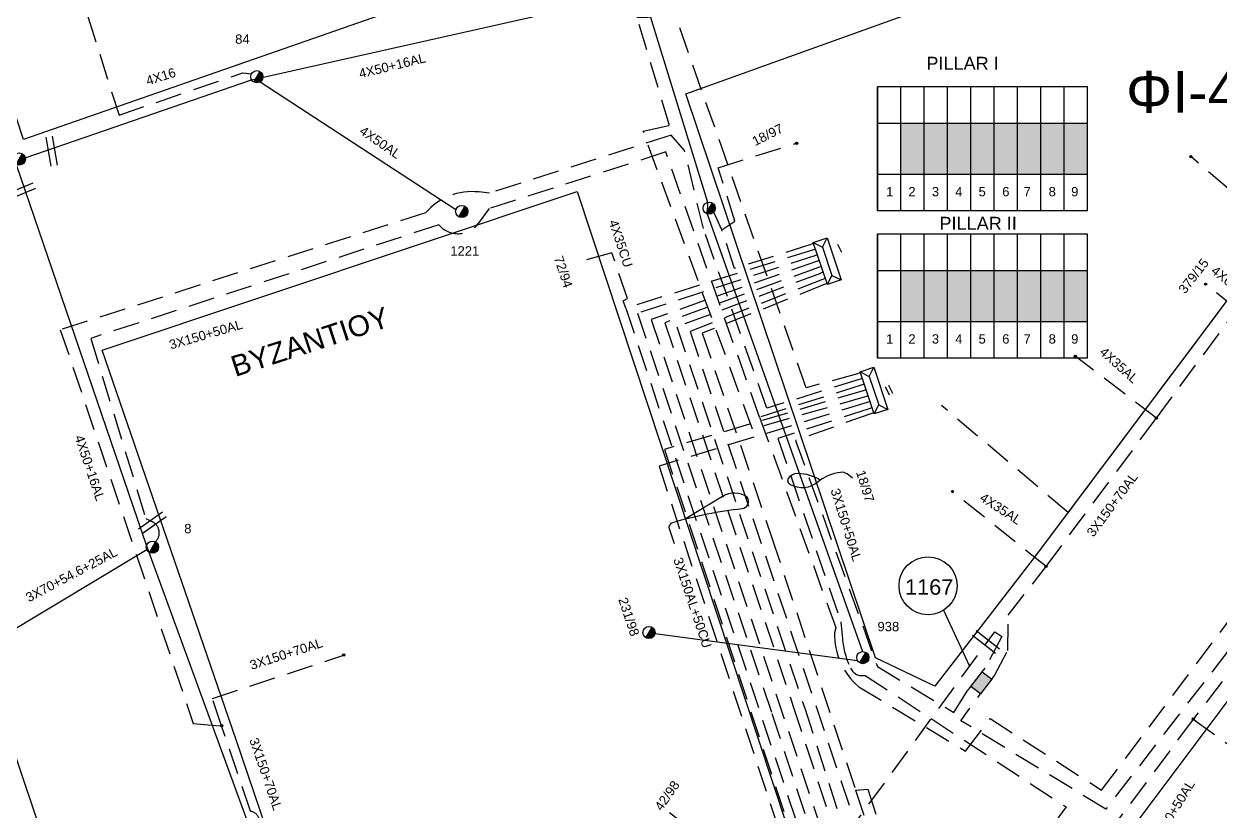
# Model space of a CAD drawing. Header units: millimetres. Extents: x 1080 to 2112, y 851 to 1323.
# Drawn here: x 1591.6 to 1707, y 1031.9 to 1107.9 of the extents above; entities that cross this region are included whole.
import ezdxf
from ezdxf.enums import TextEntityAlignment as Align

# ---------------------------------------------------------------- set-up
doc = ezdxf.new("R2010")
doc.units = ezdxf.units.MM
doc.linetypes.add('DASHED', pattern=[19.05, 12.7, -6.35])
for name, color, linetype in [('Link Box 4 Διευθύνσεων', 7, 'Continuous'), ('Άγνωστα', 7, 'DASHED'), ('Ασφαλειοκιβώτια Χ.Τ 9 αναχωρήσεων', 7, 'Continuous'), ('Γυμνά εναέρια ΧΤ (3Φ)   4x35AL', 7, 'Continuous'), ('Γυμνά εναέρια ΧΤ (3Φ)   4x35CU', 7, 'Continuous'), ('Γυμνά εναέρια ΧΤ (3Φ)   4x50AL', 7, 'Continuous'), ('Γυμνά εναέρια ΧΤ και ΦΟΠ (3Φ)   4x16+16AL', 7, 'Continuous'), ('Γυμνά εναέρια ΧΤ και ΦΟΠ (3Φ)   4x50+16AL', 7, 'Continuous'), ('Εναέρια παροχή ΧΤ 4x16', 7, 'SYN_LINE'), ('Εναέρια παροχή ΧΤ 4x25', 7, 'SYN_LINE'), ('Επιγραφές - Σχήματα', 7, 'Continuous'), ('Καλώδια  ΧΤ  4Χ16CU', 7, 'SYN_LINE'), ('Καλώδια ΧΤ   3x150+50AL', 7, 'DASHED'), ('Καλώδια ΧΤ   3x150+70AL', 7, 'DASHED'), ('Καλώδια ΧΤ   3x150AL+50CU', 7, 'DASHED'), ('Καλώδια ΧΤ   3x150AL+50XLPE', 7, 'DASHED'), ('Στύλος ΦΜ', 7, 'Continuous'), ('Στύλος ΦΜ @ 1', 7, 'Continuous'), ('Συνδέσεις', 7, 'Continuous'), ('Συνεστραμμένα ΧΤ   3x70+54.6+25AL', 7, 'SYN_LINE'), ('Τομή', 7, 'Continuous'), ('Υποσταθμός πόλεως', 7, 'Continuous'), ('Υπόβαθρο ΔΕΗ', 7, 'Continuous'), ('Υπόγεια καλώδια Παροχών ΧΤ   4x6', 7, 'DASHED')]:
    doc.layers.add(name, color=color, linetype=linetype)
doc.styles.add('ar', font='arial.ttf')
doc.styles.get("Standard").update_dxf_attribs({"font": 'arial.ttf'})
doc.linetypes.add('SYN_LINE', pattern='A,0.5,-0.0001,["/\\/\\/\\/",Standard,S=0.1,R=0,X=0,Y=-0.05],-0.25', length=0.7501)

# ---------------------------------------------------------------- blocks, each defined once
blk = doc.blocks.new('ΥΠΑΡΧΩΝ ΤΣΙΜΕΝΤΕΝΙΟΣ ΣΤΥΛΟΣ')
at = {"layer": 'Στύλος ΦΜ'}
blk.add_hatch(color=7, dxfattribs=at).paths.add_polyline_path([(-1.29, -2.28, 0.574793), (2.62, 0, 0.268822), (1.3, 2.27)])
at = {"layer": 'Στύλος ΦΜ', "color": 7}
blk.add_line((-1.29, -2.28), (1.3, 2.27), dxfattribs=at)
blk.add_circle((0, 0), 2.62, dxfattribs=at)
at = {"layer": 'Στύλος ΦΜ', "flags": 4}
for tag, p in [('ΑΡΙΘΜΟΣ', (-4.68, 8.05)), ('ΤΥΠΟΣ', (-4.91, 3.03))]:
    blk.add_attdef(tag, p, '', height=4, dxfattribs=at)
blk = doc.blocks.new('LINK BOX 4 ΑΝΑΧΩΡΗΣΕΩΝ')
at = {"layer": 'Link Box 4 Διευθύνσεων', "ltscale": 40}
blk.add_hatch(color=256, dxfattribs=at).paths.add_polyline_path([(-3.54, 0), (-3.54, -4.67), (3.54, -4.67), (3.54, 0)])
for p, q in [((-3.54, 0), (-5.33, 0)), ((5.33, 0), (3.54, 0)), ((-3.54, -4.67), (-5.33, -4.67)), ((5.33, -4.67), (3.54, -4.67))]:
    blk.add_line(p, q, dxfattribs=at)
blk.add_lwpolyline([(-3.54, -4.67), (-3.54, 0), (3.54, 0), (3.54, -4.67)], close=True, dxfattribs=at)
blk = doc.blocks.new('ΥΠΟΣΤΑΘΜΟΣ ΠΟΛΕΩΣ 8 ΑΝΑΧΩΡΗΣΕΩΝ')
at = {"layer": 'Υποσταθμός πόλεως', "linetype": 'Continuous', "ltscale": 40}
for p, q in [((-8.18, -2.82), (-8.18, -4)), ((-5.9, -2.82), (-5.9, -4)), ((-3.55, -2.82), (-3.55, -4)), ((-1.28, -2.82), (-1.28, -4)), ((1.23, -2.82), (1.23, -4)), ((3.56, -2.82), (3.56, -4)), ((6.03, -2.82), (6.03, -4)), ((8.16, -2.82), (8.16, -4))]:
    blk.add_line(p, q, dxfattribs=at)
blk.add_lwpolyline([(-8.57, 2.82), (8.57, 2.82), (8.57, -2.82), (-8.57, -2.82)], close=True, dxfattribs=at)
for points in [[(-5.75, 0), (-8.57, 2.82)], [(5.75, 0), (8.57, 2.82)], [(-8.57, -2.82), (-5.75, 0)], [(-5.75, 0), (5.75, 0)], [(8.57, -2.82), (5.75, 0)]]:
    blk.add_lwpolyline(points, dxfattribs=at)
at = {"layer": 'Υποσταθμός πόλεως', "linetype": 'SYN_LINE', "ltscale": 40, "flags": 1}
for tag, p in [('ΜΕΤΑΣΧΗΜΑΤΙΣΜΟΣ', (9.59, 1.44)), ('ΙΣΧΥΣ', (9.57, -1.35)), ('ΑΡΙΘΜΟΣ', (9.69, -4.07))]:
    blk.add_attdef(tag, p, '', height=1.8, dxfattribs=at)
blk = doc.blocks.new('ΤΟΜΗ')
at = {"layer": 'Τομή', "ltscale": 40}
for p, q in [((-5.68, 0), (5.68, 0)), ((5.68, -2.33), (-5.68, -2.33))]:
    blk.add_line(p, q, dxfattribs=at)
blk = doc.blocks.new('ΑΣΦΑΛΕΙΟΚΙΒΩΤΙΟ ΥΠΟΣΤΑΘΜΟΥ 9 ΑΝΑΧΩΡΗΣΕΩΝ')
at = {"layer": 'Ασφαλειοκιβώτια Χ.Τ 9 αναχωρήσεων', "ltscale": 40}
for p, q in [((-23.8, 40.36), (24.02, 40.36)), ((-9.72, 40.36), (-9.72, -40.64)), ((9.94, 40.36), (9.94, -40.64)), ((-23.8, 31.36), (24.02, 31.36)), ((-23.8, 22.36), (24.02, 22.36)), ((-23.8, 13.36), (24.02, 13.36)), ((-23.8, 4.36), (24.02, 4.36)), ((-23.8, -4.64), (24.02, -4.64)), ((-23.8, -13.64), (24.02, -13.64)), ((-23.8, -22.64), (24.02, -22.64)), ((-23.8, -31.64), (24.02, -31.64))]:
    blk.add_line(p, q, dxfattribs=at)
at = {"layer": 'Ασφαλειοκιβώτια Χ.Τ 9 αναχωρήσεων'}
blk.add_lwpolyline([(-23.8, -40.64), (24.02, -40.64), (24.02, 40.36), (-23.8, 40.36)], close=True, dxfattribs=at)
for s, p in [('1', (-18.28, 37.05)), ('2', (-18.28, 28.48)), ('3', (-18.28, 19.41)), ('4', (-18.28, 10.38)), ('5', (-18.28, 1.37)), ('6', (-18.28, -7.76)), ('7', (-18.28, -16.01)), ('8', (-18.28, -25.69)), ('9', (-18.28, -34.39))]:
    blk.add_text(s, height=3.6, rotation=270, dxfattribs=at).set_placement(p)
at = {"layer": 'Ασφαλειοκιβώτια Χ.Τ 9 αναχωρήσεων', "ltscale": 40}
for tag, height, p in [('ΟΝΟΜΑ', 5, (-0.16, 44.31)), ('ΚΕΙΜΕΝΟ 1', 2, (17.06, 35.59)), ('ΚΕΙΜΕΝΟ 2', 2, (17.06, 26.88)), ('ΚΕΙΜΕΝΟ 3', 2, (17.06, 17.69)), ('ΚΕΙΜΕΝΟ 4', 2, (17.06, 8.71)), ('ΚΕΙΜΕΝΟ 5', 2, (17.06, -0.13)), ('ΚΕΙΜΕΝΟ 6', 2, (17.06, -9.05)), ('ΚΕΙΜΕΝΟ 7', 2, (17.06, -18.13)), ('ΚΕΙΜΕΝΟ 8', 2, (17.06, -26.85)), ('ΚΕΙΜΕΝΟ 9', 2, (17.06, -35.99)), ('ΣΧ', 2, (-0.1, -42.64))]:
    blk.add_attdef(tag, text='', height=height, dxfattribs=at).set_placement(p, align=Align.MIDDLE_CENTER)
blk = doc.blocks.new('_ΣΥΝΔΕΣΗ')
at = {"layer": 'Συνδέσεις', "linetype": 'SYN_LINE', "ltscale": 40}
blk.add_hatch(color=256, dxfattribs=at).paths.add_polyline_path([(0.5, -0.01, 1), (-0.5, -0.01, 1)])
at = {"layer": 'Συνδέσεις'}
blk.add_circle((0, -0.01), 0.5, dxfattribs=at)

msp = doc.modelspace()

# ---------------------------------------------------------------- hatches: boundary and pattern name
at = {"layer": 'Ασφαλειοκιβώτια Χ.Τ 9 αναχωρήσεων', "ltscale": 0.2}
for color, points in [(151, [(1678.47, 1098.27), (1676.22, 1098.27), (1676.22, 1093.35), (1678.47, 1093.35)]), (1, [(1678.47, 1098.27), (1678.47, 1093.35), (1680.72, 1093.35), (1680.72, 1098.27)]), (6, [(1680.72, 1098.27), (1680.72, 1093.35), (1682.97, 1093.35), (1682.97, 1098.27)]), (30, [(1682.97, 1098.27), (1682.97, 1093.35), (1685.22, 1093.35), (1685.22, 1098.27)]), (27, [(1685.22, 1098.27), (1685.22, 1093.35), (1687.47, 1093.35), (1687.47, 1098.27)]), (173, [(1687.47, 1098.27), (1687.47, 1093.35), (1689.72, 1093.35), (1689.72, 1098.27)]), (2, [(1689.72, 1098.27), (1689.72, 1093.35), (1691.97, 1093.35), (1691.97, 1098.27)]), (85, [(1691.97, 1098.27), (1691.97, 1093.35), (1694.22, 1093.35), (1694.22, 1098.27)]), (1, [(1678.47, 1084.05), (1676.22, 1084.05), (1676.22, 1079.13), (1678.47, 1079.13)]), (2, [(1678.47, 1084.05), (1678.47, 1079.13), (1680.72, 1079.13), (1680.72, 1084.05)]), (85, [(1680.72, 1084.05), (1680.72, 1079.13), (1682.97, 1079.13), (1682.97, 1084.05)]), (62, [(1682.97, 1084.05), (1682.97, 1079.13), (1685.22, 1079.13), (1685.22, 1084.05)]), (30, [(1685.22, 1084.05), (1685.22, 1079.13), (1687.47, 1079.13), (1687.47, 1084.05)]), (173, [(1687.47, 1084.05), (1687.47, 1079.13), (1689.72, 1079.13), (1689.72, 1084.05)]), (5, [(1689.72, 1084.05), (1689.72, 1079.13), (1691.97, 1079.13), (1691.97, 1084.05)]), (27, [(1691.97, 1084.05), (1691.97, 1079.13), (1694.22, 1079.13), (1694.22, 1084.05)])]:
    msp.add_hatch(color=color, dxfattribs=at).paths.add_polyline_path(points)

# ---------------------------------------------------------------- linework, layer by layer
at = {"layer": 'Άγνωστα', "color": 1, "ltscale": 0.2}
for points in [[(1672.02, 1074.07), (1667.09, 1072.72), (1653.95, 1110.08), (1651.6, 1111.04)], [(1668.81, 1082.68), (1657.04, 1077.99), (1663.76, 1058.25), (1671.85, 1033.87), (1674.59, 1025.33), (1673.08, 1023.34), (1679.84, 1012.64), (1690.21, 1026.92), (1692.35, 1026.83), (1690.71, 1024.31)]]:
    msp.add_lwpolyline(points, dxfattribs=at)
at = {"layer": 'Άγνωστα', "color": 151, "ltscale": 0.2}
for points in [[(1658.94, 1087.97), (1660.2, 1088.81), (1658.58, 1093.97), (1666.15, 1096.34)], [(1667.52, 1086.56), (1660.17, 1084.24), (1658.94, 1087.97), (1658.15, 1089.68)]]:
    msp.add_lwpolyline(points, dxfattribs=at)
at = {"layer": 'Άγνωστα', "color": 1, "linetype": 'DASHED', "ltscale": 0.2}
msp.add_lwpolyline([(1704.45, 1040.74), (1713.12, 1034.49)], dxfattribs=at)
at = {"layer": 'Γυμνά εναέρια ΧΤ (3Φ)   4x35AL', "color": 30, "linetype": 'DASHED', "ltscale": 0.2}
for points in [[(1700.89, 1069.8), (1693.05, 1075.77)], [(1690.23, 1055.47), (1681.2, 1062.7)]]:
    msp.add_lwpolyline(points, dxfattribs=at)
at = {"layer": 'Γυμνά εναέρια ΧΤ (3Φ)   4x35CU', "color": 2, "linetype": 'DASHED', "ltscale": 0.2}
msp.add_lwpolyline([(1649.66, 1080.41), (1649.41, 1081.13), (1649.82, 1081.34), (1648.31, 1085.76), (1644.68, 1084.75)], dxfattribs=at)
at = {"layer": 'Γυμνά εναέρια ΧΤ (3Φ)   4x50AL', "color": 151, "linetype": 'Continuous', "ltscale": 0.2}
msp.add_lwpolyline([(1651.35, 1110.82), (1657.55, 1090.64), (1657.52, 1089.52), (1672.51, 1047.25)], dxfattribs=at)
at = {"layer": 'Γυμνά εναέρια ΧΤ (3Φ)   4x50AL', "color": 5, "linetype": 'Continuous', "ltscale": 0.2}
msp.add_lwpolyline([(1614.37, 1102.27), (1633.26, 1089.94)], dxfattribs=at)
at = {"layer": 'Γυμνά εναέρια ΧΤ και ΦΟΠ (3Φ)   4x16+16AL', "color": 151, "linetype": 'Continuous', "ltscale": 0.2}
msp.add_lwpolyline([(1672.03, 1046.36), (1652.47, 1048.96)], dxfattribs=at)
at = {"layer": 'Γυμνά εναέρια ΧΤ και ΦΟΠ (3Φ)   4x50+16AL', "color": 5, "linetype": 'Continuous', "ltscale": 0.2}
msp.add_lwpolyline([(1591.69, 1094.91), (1613.54, 1102.45), (1650.82, 1110.85)], dxfattribs=at)
at = {"layer": 'Γυμνά εναέρια ΧΤ και ΦΟΠ (3Φ)   4x50+16AL', "color": 27, "linetype": 'Continuous', "ltscale": 0.2}
msp.add_lwpolyline([(1590.82, 1094.29), (1603.38, 1057.47), (1613.42, 1030.02)], dxfattribs=at)
at = {"layer": 'Εναέρια παροχή ΧΤ 4x16', "color": 5, "linetype": 'DASHED', "ltscale": 0.2}
msp.add_lwpolyline([(1596.56, 1112.19), (1600.74, 1099.05), (1612.7, 1103.14), (1613.53, 1103.04)], dxfattribs=at)
at = {"layer": 'Εναέρια παροχή ΧΤ 4x25', "color": 30, "linetype": 'DASHED', "ltscale": 0.2}
msp.add_lwpolyline([(1713.61, 1086.94), (1704.21, 1095.05)], dxfattribs=at)
at = {"layer": 'Επιγραφές - Σχήματα', "ltscale": 0.2}
for points in [[(1671.55, 1064.01), (1671.03, 1064.4, 0.192124), (1670.4, 1064.56, 0.142375), (1668.2, 1063.61, -0.308208), (1665.55, 1063.36, -0.434684), (1665.39, 1064.01, -0.259589), (1666.26, 1064.48, -0.136364), (1668.47, 1063.81, 0.252956)], [(1654.36, 1057.67), (1653.88, 1059.1, -0.425377), (1654.21, 1059.73, -0.046489), (1660.88, 1061.06, 0.574811), (1661.38, 1062.15, 0.306698), (1659, 1062.24), (1655.49, 1060.09)]]:
    msp.add_lwpolyline(points, format="xyb", dxfattribs=at)
msp.add_lwpolyline([(1680.34, 1051.24), (1682.85, 1045.83)], dxfattribs=at)
msp.add_circle((1678.84, 1053.61), 2.8, dxfattribs=at)
at = {"layer": 'Καλώδια ΧΤ   3x150+50AL', "color": 85, "ltscale": 0.2}
msp.add_lwpolyline([(1672.2, 1073.53), (1663.28, 1070.75), (1657.15, 1088.09), (1655.34, 1095.64), (1654.03, 1097.11), (1636.51, 1091.51), (1635.46, 1091.63, 0.246272), (1630.33, 1089.62), (1595.07, 1078.33), (1607.91, 1040.3), (1610.63, 1040.08)], format="xyb", dxfattribs=at)
at = {"layer": 'Καλώδια ΧΤ   3x150+50AL', "color": 2, "ltscale": 0.2}
for points in [[(1672.39, 1072.97), (1662.58, 1069.88), (1653.52, 1095.49), (1636.48, 1090.03), (1635.42, 1088.59, -0.485539), (1631.61, 1088.46), (1598, 1077.49), (1603.32, 1060.1), (1603.97, 1059.77, -0.524126), (1604.25, 1057.85, 2.550659)], [(1662.58, 1069.88), (1669.94, 1049.55), (1669.82, 1049.08, 0.227557), (1672.15, 1043.86), (1682.47, 1037.64), (1684.83, 1040.79), (1695.6, 1033.87), (1708.14, 1050.57), (1710.18, 1052.84), (1722.18, 1044.73)]]:
    msp.add_lwpolyline(points, format="xyb", dxfattribs=at)
at = {"layer": 'Καλώδια ΧΤ   3x150+50AL', "color": 5, "linetype": 'DASHED', "ltscale": 0.2}
msp.add_lwpolyline([(1672.95, 1071.29), (1652.87, 1065.15), (1667.39, 1021.11), (1642.77, 987.82), (1632.93, 986.12, 0.509216), (1630.84, 981.87), (1635.42, 970.13), (1631, 967.29), (1633.37, 961.13), (1627.02, 958.48), (1625.77, 961.03), (1614.3, 954.46), (1622.57, 935.45)], format="xyb", dxfattribs=at)
at = {"layer": 'Καλώδια ΧΤ   3x150+50AL', "color": 30, "linetype": 'DASHED', "ltscale": 0.2}
for points in [[(1673.31, 1070.2), (1666.04, 1067.64), (1673.95, 1045.81), (1681.34, 1041.37), (1682.71, 1043.55)], [(1717.11, 1059.34), (1696, 1032.04), (1682.01, 1040.57), (1682.89, 1041.79)]]:
    msp.add_lwpolyline(points, dxfattribs=at)
at = {"layer": 'Καλώδια ΧΤ   3x150+50AL', "color": 1, "linetype": 'DASHED', "ltscale": 0.2}
msp.add_lwpolyline([(1718.07, 1058.67), (1715.85, 1055.69), (1711.84, 1050.2), (1707.23, 1044.36), (1704.45, 1040.74), (1695.54, 1028.78), (1693.08, 1025.7), (1691.68, 1023.67)], dxfattribs=at)
at = {"layer": 'Καλώδια ΧΤ   3x150+70AL', "color": 30, "linetype": 'DASHED', "ltscale": 0.2}
msp.add_lwpolyline([(1685.27, 1044.94), (1686.53, 1047.36), (1686.57, 1050.77), (1690.23, 1055.47), (1700.89, 1069.8), (1713.61, 1086.94), (1720.23, 1095.41)], dxfattribs=at)
at = {"layer": 'Καλώδια ΧΤ   3x150+70AL', "color": 85, "ltscale": 0.2}
msp.add_lwpolyline([(1614.03, 1030.03), (1614.21, 1030.41, 0.499915), (1613.44, 1031.83), (1610.63, 1040.08), (1609.76, 1042.72), (1622.43, 1046.91)], format="xyb", dxfattribs=at)
at = {"layer": 'Καλώδια ΧΤ   3x150AL+50CU', "linetype": 'DASHED', "ltscale": 0.2}
msp.add_lwpolyline([(1722.95, 1101.5), (1692.36, 1060.69), (1680.15, 1071.01)], dxfattribs=at)
at = {"layer": 'Καλώδια ΧΤ   3x150AL+50CU', "color": 27, "ltscale": 0.2}
msp.add_lwpolyline([(1668.02, 1085.51), (1650.8, 1079.92), (1663.77, 1041.26), (1668.67, 1026.32), (1662.87, 1018.62), (1659.94, 1014.43), (1655.81, 1008.54), (1654.49, 1008.12), (1652.02, 1004.61), (1648.72, 1000.27), (1644.71, 994.9), (1641.33, 989.88), (1628.45, 988.16), (1627.23, 991.67), (1626.26, 991.31), (1626.89, 988.85)], dxfattribs=at)
at = {"layer": 'Καλώδια ΧΤ   3x150AL+50CU', "color": 2, "ltscale": 0.2}
msp.add_lwpolyline([(1667.7, 1086.02), (1649.66, 1080.41), (1667.54, 1026.59), (1655.66, 1010.18), (1645.24, 1017.54)], dxfattribs=at)
at = {"layer": 'Καλώδια ΧΤ   3x150AL+50CU', "color": 85, "ltscale": 0.2}
msp.add_lwpolyline([(1668.06, 1084.92), (1652.12, 1079.33), (1669.83, 1026.16), (1655.93, 1006.9), (1641.99, 988.61), (1630.69, 987.06), (1629.15, 983.34), (1627.93, 986.4)], dxfattribs=at)
at = {"layer": 'Καλώδια ΧΤ   3x150AL+50CU', "color": 30, "ltscale": 0.2}
msp.add_lwpolyline([(1668.26, 1084.33), (1653.42, 1079.01), (1665.83, 1041.96), (1671.07, 1025.99), (1668.77, 1023.01), (1679.52, 1005.01)], dxfattribs=at)
at = {"layer": 'Καλώδια ΧΤ   3x150AL+50CU', "color": 173, "ltscale": 0.2}
for points in [[(1668.45, 1083.77), (1654.6, 1078.6), (1666.93, 1041.79), (1670.89, 1029.43), (1685.28, 1049.17), (1685.98, 1048.7), (1684.35, 1045.65)], [(1672.57, 1072.43), (1653.39, 1066.78), (1666.81, 1026.05), (1664.91, 1023.13), (1653.8, 1031.74)]]:
    msp.add_lwpolyline(points, dxfattribs=at)
at = {"layer": 'Καλώδια ΧΤ   3x150AL+50CU', "color": 6, "ltscale": 0.2}
msp.add_lwpolyline([(1668.64, 1083.19), (1655.86, 1078.16), (1673.46, 1025.78), (1671.87, 1023.25), (1672.38, 1022.3), (1679.89, 1009.89), (1685.61, 1018.68), (1686.44, 1018.93)], dxfattribs=at)
at = {"layer": 'Καλώδια ΧΤ   3x150AL+50CU', "color": 62, "linetype": 'DASHED', "ltscale": 0.2}
msp.add_lwpolyline([(1673.15, 1070.7), (1664.34, 1067.82), (1670.42, 1050.13), (1670.57, 1048.5, 0.088717), (1671.36, 1045.64, 0.349005), (1672.76, 1044.96), (1692.16, 1032.25), (1679.58, 1014.95), (1704.14, 984.99), (1696.3, 978.64), (1695.07, 978.97, 0.629446), (1692.52, 976.05), (1688.93, 973.15), (1688.26, 973.25, 0.508424), (1685.89, 970.84), (1682.34, 968.07), (1680.5, 968.53, 0.876223), (1679.23, 965.36), (1671.72, 959.9), (1666.85, 965.79)], format="xyb", dxfattribs=at)
at = {"layer": 'Καλώδια ΧΤ   3x150AL+50XLPE', "color": 27, "linetype": 'DASHED', "ltscale": 0.2}
msp.add_lwpolyline([(1672.77, 1071.84), (1661.9, 1068.74), (1651.33, 1097.51), (1653.87, 1098.06), (1650.74, 1108.51), (1651.49, 1108.51, 0.29041), (1654.74, 1110.57), (1683.29, 1120.88), (1683.1, 1121.34, -0.29932), (1683.73, 1124.95), (1669.08, 1169.71)], format="xyb", dxfattribs=at)
at = {"layer": 'Καλώδια ΧΤ   3x150AL+50XLPE', "color": 1, "ltscale": 0.2}
msp.add_lwpolyline([(1671.85, 1033.87), (1673.04, 1033.97), (1675.65, 1025.45), (1674.21, 1022.23), (1668.47, 1019.28), (1648.65, 992.11), (1644.02, 986.15), (1632.66, 984.36), (1631.73, 983.53, -0.211076), (1628.85, 982.6, -0.041286), (1625.45, 983.25, -0.349221), (1624.49, 984.56, -0.881517), (1625.93, 984.68, 0.873379), (1627.22, 984.78), (1626.85, 985.94)], format="xyb", dxfattribs=at)
at = {"layer": 'Συνεστραμμένα ΧΤ   3x70+54.6+25AL', "color": 27, "linetype": 'SYN_LINE', "ltscale": 20}
msp.add_lwpolyline([(1589.28, 1048.61), (1603.41, 1057.11)], dxfattribs=at)
at = {"layer": 'Υπόβαθρο ΔΕΗ'}
for points in [[(1623.45, 1159.04), (1638.82, 1113.2), (1591.5, 1096.7), (1576.23, 1143.16)], [(1716.23, 1122.96), (1722.95, 1101.5), (1689.2, 1056.49), (1679.49, 1043.91), (1673.78, 1046.64), (1655.45, 1101.11)], [(1644.97, 1091.69), (1666.56, 1026.37), (1640.43, 991.11), (1628.83, 989.26), (1612.04, 1038.72), (1599.12, 1076.37)], [(1579.61, 1070.19), (1595.18, 1023.93), (1558.34, 1010.71), (1544.11, 1058.51)]]:
    msp.add_lwpolyline(points, close=True, dxfattribs=at)
msp.add_lwpolyline([(1745, 1091.93), (1781.66, 1043.49), (1746.23, 1018.3), (1711.6, 993.21), (1689.94, 1018.72), (1728.68, 1070.33), (1745, 1091.93)], dxfattribs=at)
at = {"layer": 'Υπόγεια καλώδια Παροχών ΧΤ   4x6', "color": 30, "linetype": 'DASHED', "ltscale": 0.2}
msp.add_lwpolyline([(1708.66, 1080.28), (1705.63, 1082.73)], dxfattribs=at)

# ---------------------------------------------------------------- block references
at = {"layer": 'Link Box 4 Διευθύνσεων', "xscale": 0.2500000000000107, "yscale": 0.2500000000000107, "zscale": 0.2500000000000107, "rotation": 232.2266867356828}
msp.add_blockref('LINK BOX 4 ΑΝΑΧΩΡΗΣΕΩΝ', (1684.45, 1043.88), dxfattribs=at)
at = {"layer": 'Ασφαλειοκιβώτια Χ.Τ 9 αναχωρήσεων', "xscale": 0.25, "yscale": 0.25, "zscale": 0.25, "rotation": 90}
for p in [(1684.06, 1095.78), (1684.06, 1081.56)]:
    msp.add_blockref('ΑΣΦΑΛΕΙΟΚΙΒΩΤΙΟ ΥΠΟΣΤΑΘΜΟΥ 9 ΑΝΑΧΩΡΗΣΕΩΝ', p, dxfattribs=at)
at = {"layer": 'Στύλος ΦΜ @ 1', "ltscale": 40}
ref = msp.add_blockref('ΥΠΑΡΧΩΝ ΤΣΙΜΕΝΤΕΝΙΟΣ ΣΤΥΛΟΣ', (1614.04, 1102.76), dxfattribs=dict(at, xscale=0.225, yscale=0.225, zscale=0.225))
ref.add_attrib('ΤΥΠΟΣ', '84', (1611.95, 1105.94), dxfattribs={"layer": 'Στύλος ΦΜ', "height": 0.9, "flags": 4})
at = {"layer": 'Στύλος ΦΜ @ 1', "ltscale": 40, "xscale": 0.225, "yscale": 0.225, "zscale": 0.225}
for p in [(1591.11, 1094.81), (1657.71, 1090.07), (1651.9, 1049.1)]:
    msp.add_blockref('ΥΠΑΡΧΩΝ ΤΣΙΜΕΝΤΕΝΙΟΣ ΣΤΥΛΟΣ', p, dxfattribs=at)
at = {"layer": 'Στύλος ΦΜ @ 1', "ltscale": 40}
ref = msp.add_blockref('ΥΠΑΡΧΩΝ ΤΣΙΜΕΝΤΕΝΙΟΣ ΣΤΥΛΟΣ', (1633.82, 1089.74), dxfattribs=dict(at, xscale=0.225, yscale=0.225, zscale=0.225))
ref.add_attrib('ΤΥΠΟΣ', '1221', (1632.72, 1085.49), dxfattribs={"layer": 'Στύλος ΦΜ', "height": 0.9, "flags": 4})
ref = msp.add_blockref('ΥΠΑΡΧΩΝ ΤΣΙΜΕΝΤΕΝΙΟΣ ΣΤΥΛΟΣ', (1603.96, 1057.33), dxfattribs=dict(at, xscale=0.225, yscale=0.225, zscale=0.225))
ref.add_attrib('ΤΥΠΟΣ', '8', (1607.03, 1058.68), dxfattribs={"layer": 'Στύλος ΦΜ', "height": 0.9, "flags": 4})
ref = msp.add_blockref('ΥΠΑΡΧΩΝ ΤΣΙΜΕΝΤΕΝΙΟΣ ΣΤΥΛΟΣ', (1672.54, 1046.67), dxfattribs=dict(at, xscale=0.225, yscale=0.225, zscale=0.225))
ref.add_attrib('ΤΥΠΟΣ', '938', (1673.96, 1049.22), dxfattribs={"layer": 'Στύλος ΦΜ', "height": 0.9, "flags": 4})
at = {"layer": 'Συνδέσεις', "xscale": 0.2211072174658995, "yscale": 0.2211072174658995, "zscale": 0.2211072174658995}
for p in [(1666.15, 1096.34), (1704.21, 1095.05), (1705.63, 1082.73), (1693.05, 1075.77), (1700.89, 1069.8), (1681.2, 1062.71), (1690.23, 1055.47), (1622.43, 1046.92), (1704.45, 1040.75), (1610.64, 1040.09)]:
    msp.add_blockref('_ΣΥΝΔΕΣΗ', p, dxfattribs=at)
at = {"layer": 'Τομή'}
for p, xscale, yscale, zscale, rotation in [((1594.51, 1095.63), 0.2499999999999987, 0.2499999999999987, 0.2499999999999987, 279.7916129065935), ((1591.13, 1091.96), 0.2500000000000086, 0.2500000000000086, 0.2500000000000086, 22.52375478617964), ((1603.78, 1059.93), 0.2499999999999978, 0.2499999999999978, 0.2499999999999978, 35.32246739149985), ((1684.61, 1048.4), 0.250000000000008, 0.250000000000008, 0.250000000000008, 321.8154747029854)]:
    msp.add_blockref('ΤΟΜΗ', p, dxfattribs=dict(at, xscale=xscale, yscale=yscale, zscale=zscale, rotation=rotation))
at = {"layer": 'Υποσταθμός πόλεως', "xscale": 0.2500000000001039, "yscale": 0.2500000000001039, "zscale": 0.2500000000001039, "rotation": 288.4814353194395}
for p in [(1669.11, 1084.94), (1673.62, 1072.45)]:
    msp.add_blockref('ΥΠΟΣΤΑΘΜΟΣ ΠΟΛΕΩΣ 8 ΑΝΑΧΩΡΗΣΕΩΝ', p, dxfattribs=at)

# ---------------------------------------------------------------- texts
at = {"layer": 'Γυμνά εναέρια ΧΤ (3Φ)   4x35AL', "ltscale": 0.2}
for s, rotation, p in [('379/15', 52.2739, (1704.46, 1083.53)), ('4X6', 321, (1707.24, 1083.52)), ('4X35AL', 318.1045, (1697.28, 1074.91)), ('4X35AL', 326.8779, (1685.86, 1061.05))]:
    msp.add_text(s, height=0.9, rotation=rotation, dxfattribs=at).set_placement(p, align=Align.MIDDLE)
at = {"layer": 'Γυμνά εναέρια ΧΤ (3Φ)   4x35CU', "ltscale": 0.2}
for s, p in [('4X35CU', (1649.18, 1086.65)), ('72/94', (1643.65, 1083.92))]:
    msp.add_text(s, height=0.9, rotation=288.4513, dxfattribs=at).set_placement(p, align=Align.MIDDLE)
at = {"layer": 'Γυμνά εναέρια ΧΤ (3Φ)   4x50AL', "ltscale": 0.2}
for s, rotation, p in [('18/97', 26.5433, (1663.34, 1097.17)), ('4X50AL', 325.3845, (1625.96, 1096.42)), ('I', 26.5433, (1670.31, 1086.19)), ('II', 26.5433, (1675.07, 1072.5))]:
    msp.add_text(s, height=0.9, rotation=rotation, dxfattribs=at).set_placement(p, align=Align.MIDDLE)
at = {"layer": 'Γυμνά εναέρια ΧΤ και ΦΟΠ (3Φ)   4x50+16AL', "ltscale": 0.2}
for rotation, p in [(13.8117, (1627.12, 1103.82)), (288.6075, (1597.92, 1064.99))]:
    msp.add_text('4X50+16AL', height=0.9, rotation=rotation, dxfattribs=at).set_placement(p, align=Align.MIDDLE)
at = {"layer": 'Εναέρια παροχή ΧΤ 4x16', "ltscale": 20}
msp.add_text('4X16', height=0.9, rotation=17.6603, dxfattribs=at).set_placement((1604.77, 1102.78), align=Align.MIDDLE)
at = {"layer": 'Επιγραφές - Σχήματα', "ltscale": 0.2, "attachment_point": 1, "style": 'ar'}
for s, insert, char_height, width in [('ΦΙ-41', (1697.95, 1103.3), 4, 17.6425), ('{\\H0.75x;1167}', (1676.62, 1054.24), 2, 12.0832)]:
    msp.add_mtext(s, dxfattribs=dict(at, insert=insert, char_height=char_height, width=width))
at = {"layer": 'Επιγραφές - Σχήματα', "ltscale": 0.2, "insert": (1611.33, 1075.66), "char_height": 2, "width": 25.9845, "attachment_point": 1, "rotation": 18.1112, "style": 'ar'}
msp.add_mtext('ΒΥΖΑΝΤΙΟΥ', dxfattribs=at)
at = {"layer": 'Καλώδια  ΧΤ  4Χ16CU', "ltscale": 0.2, "char_height": 1.25, "attachment_point": 1, "style": 'ar'}
for s, insert in [('PILLAR I', (1678.68, 1104.68)), ('PILLAR II', (1679.94, 1089.23))]:
    msp.add_mtext_dynamic_manual_height_columns(s, width=26.5749, gutter_width=9, heights=[0], dxfattribs=dict(at, insert=insert))
at = {"layer": 'Καλώδια ΧΤ   3x150+50AL', "ltscale": 0.2}
for s, rotation, p in [('3X150+50AL', 16.231, (1609.12, 1077.87)), ('18/97', 287.4628, (1672.79, 1063.23)), ('3X150+50AL', 287.4628, (1670.94, 1059.49)), ('3X150+50AL', 58.6717, (1702.36, 1031.61))]:
    msp.add_text(s, height=0.9, rotation=rotation, dxfattribs=at).set_placement(p, align=Align.MIDDLE)
at = {"layer": 'Καλώδια ΧΤ   3x150+70AL', "ltscale": 0.2}
for rotation, p in [(53.4143, (1696.62, 1061.45)), (17.8734, (1616.88, 1047.03)), (288.8857, (1614.91, 1035.43))]:
    msp.add_text('3X150+70AL', height=0.9, rotation=rotation, dxfattribs=at).set_placement(p, align=Align.MIDDLE)
at = {"layer": 'Καλώδια ΧΤ   3x150AL+50CU', "ltscale": 0.2}
for s, rotation, p in [('3X150AL+50CU', 288.4513, (1656.11, 1051.97)), ('231/98', 288.4513, (1649.98, 1050.62)), ('42/98', 55.0991, (1653.63, 1033.36))]:
    msp.add_text(s, height=0.9, rotation=rotation, dxfattribs=at).set_placement(p, align=Align.MIDDLE)
at = {"layer": 'Συνεστραμμένα ΧΤ   3x70+54.6+25AL', "ltscale": 20}
msp.add_text('3X70+54.6+25AL', height=0.9, rotation=27.9284, dxfattribs=at).set_placement((1596.15, 1054.69), align=Align.MIDDLE)

doc.saveas('drawing.dxf')
